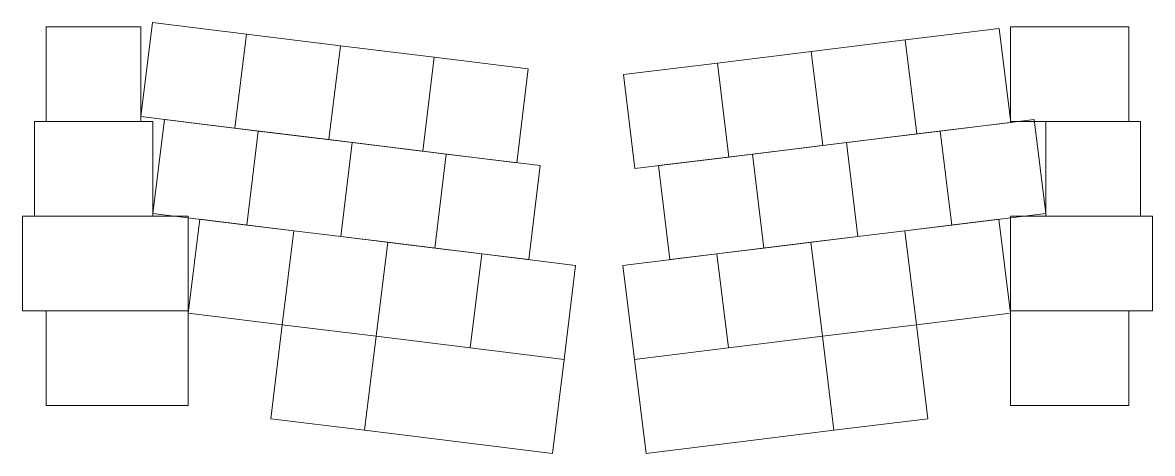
# Model space of a CAD drawing. Header units: millimetres. Extents: x 97 to 325, y -111 to -24.
import ezdxf

# ---------------------------------------------------------------- set-up
doc = ezdxf.new("R2010")
doc.units = ezdxf.units.MM
doc.header["$MEASUREMENT"] = 0
doc.layers.add('Layer 1', color=7, linetype='Continuous', lineweight=0)

# ---------------------------------------------------------------- blocks, each defined once
blk = doc.blocks.new('Block_0')
at = {"layer": 'Layer 1', "color": 18, "lineweight": 18, "true_color": 0x000000}
for points in [[(121.04, -43.91), (101.99, -43.91), (101.99, -24.86), (121.04, -24.86)], [(139.94, -45.27), (121.03, -42.95), (123.35, -24.04), (142.26, -26.36)], [(319.81, -24.86), (296, -24.86), (296, -43.91), (319.81, -43.91)], [(158.85, -47.59), (139.94, -45.27), (142.26, -26.36), (161.17, -28.69)], [(277.17, -46.43), (296.08, -44.11), (293.76, -25.2), (274.85, -27.52)], [(177.75, -49.91), (158.85, -47.59), (161.17, -28.69), (180.07, -31.01)], [(258.26, -48.75), (277.17, -46.43), (274.85, -27.52), (255.94, -29.85)], [(196.66, -52.24), (177.75, -49.91), (180.07, -31.01), (198.98, -33.33)], [(239.36, -51.08), (258.26, -48.75), (255.94, -29.85), (237.04, -32.17)], [(220.45, -53.4), (239.36, -51.08), (237.04, -32.17), (218.13, -34.49)], [(123.42, -62.96), (99.61, -62.96), (99.61, -43.91), (123.42, -43.91)], [(142.34, -64.76), (123.43, -62.44), (125.76, -43.53), (144.66, -45.85)], [(284.22, -64.76), (303.13, -62.44), (300.81, -43.53), (281.9, -45.85)], [(322.19, -43.91), (303.14, -43.91), (303.14, -62.96), (322.19, -62.96)], [(161.25, -67.08), (142.34, -64.76), (144.66, -45.85), (163.57, -48.17)], [(265.31, -67.08), (284.22, -64.76), (281.9, -45.85), (262.99, -48.17)], [(180.16, -69.4), (161.25, -67.08), (163.57, -48.17), (182.48, -50.49)], [(246.41, -69.4), (265.31, -67.08), (262.99, -48.17), (244.08, -50.5)], [(199.07, -71.72), (180.16, -69.4), (182.48, -50.49), (201.39, -52.82)], [(227.5, -71.72), (246.41, -69.4), (244.08, -50.5), (225.18, -52.82)], [(130.57, -82.01), (97.23, -82.01), (97.23, -62.96), (130.57, -62.96)], [(149.47, -84.83), (130.57, -82.51), (132.89, -63.6), (151.8, -65.92)], [(277.09, -84.83), (296, -82.51), (293.68, -63.6), (274.77, -65.92)], [(324.57, -82.01), (296, -82.01), (296, -62.96), (324.57, -62.96)], [(168.38, -87.15), (149.47, -84.83), (151.8, -65.92), (170.7, -68.24)], [(258.18, -87.15), (277.09, -84.83), (274.77, -65.92), (255.86, -68.24)], [(187.29, -89.47), (168.38, -87.15), (170.7, -68.24), (189.61, -70.56)], [(239.27, -89.47), (258.18, -87.15), (255.86, -68.24), (236.95, -70.56)], [(206.2, -91.79), (187.29, -89.47), (189.61, -70.56), (208.52, -72.89)], [(220.37, -91.79), (239.27, -89.47), (236.95, -70.56), (218.04, -72.89)], [(130.57, -101.06), (101.99, -101.06), (101.99, -82.01), (130.57, -82.01)], [(319.81, -101.06), (296, -101.06), (296, -82.01), (319.81, -82.01)], [(166.06, -106.06), (147.15, -103.74), (149.47, -84.83), (168.38, -87.15)], [(260.5, -106.06), (279.41, -103.74), (277.09, -84.83), (258.18, -87.15)], [(203.88, -110.7), (166.06, -106.06), (168.38, -87.15), (206.2, -91.79)], [(222.69, -110.7), (260.5, -106.06), (258.18, -87.15), (220.37, -91.79)]]:
    blk.add_lwpolyline(points, close=True, dxfattribs=at)

msp = doc.modelspace()

# ---------------------------------------------------------------- block references
at = {"layer": 'Layer 1'}
msp.add_blockref('Block_0', (0, 0), dxfattribs=at)

doc.saveas('drawing.dxf')
